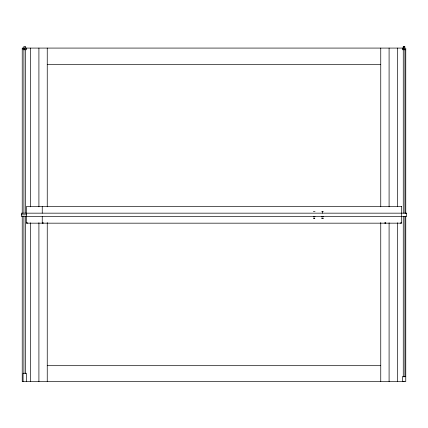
<?xml version="1.0" encoding="UTF-8"?>
<svg xmlns="http://www.w3.org/2000/svg" width="428" height="428" viewBox="0 0 428 428"><rect width="100%" height="100%" fill="white"/><g stroke="black" fill="none" stroke-linecap="round" stroke-linejoin="round"><path stroke-width="0.64" d="M404.102 49.75L404.102 46.411M323.343 216.536L321.733 216.466L322.124 216.509M404.931 46.411L403.267 46.411L403.267 48.08M405.765 49.75L402.432 49.75L402.432 48.08M47.246 64.51L380.754 64.51M313.371 211.496L315.029 211.496M321.706 211.496L323.365 211.496M21.4 214.835L26.402 214.835M314.757 216.536L315.029 216.531L313.638 216.466M26.402 222.935L27.237 222.935M42.244 222.951L43.078 222.951M384.922 222.935L385.756 222.935M400.763 222.935L401.598 222.935M47.246 365.689L380.754 365.689M405.765 376.587L402.432 376.587L402.432 381.589L404.166 381.589M314.184 218.146C316.576 218.285 311.712 218.05 314.099 218.189M405.765 213.497L405.765 48.08L22.235 48.08L22.235 213.497M405.765 216.172L405.765 381.589L22.235 381.589L22.235 216.172M404.931 49.418L404.931 213.165M404.931 216.504L404.931 376.908M403.882 46.411L403.882 48.08M403.684 46.411L403.684 48.08M403.508 46.411L403.508 48.08M403.374 46.411L403.379 48.08M403.294 46.411L403.294 48.08M403.267 49.418L403.267 213.165M403.267 216.504L403.267 376.908M400.763 222.892L400.763 223.17M397.43 48.08L397.43 206.729M397.43 222.726L397.43 381.589M389.089 48.08L389.089 206.836M389.089 222.774L389.089 381.589M385.756 222.774L385.756 223.17M384.922 222.774L384.922 223.17M380.754 48.08L380.754 206.81M380.754 222.517L380.754 381.589M322.455 211.496L322.455 213.165M47.246 48.08L47.246 206.81M47.246 222.517L47.246 381.589M43.078 222.683L43.078 223.17M42.244 206.494L42.244 213.165M42.244 216.504L42.244 223.17M38.911 48.08L38.911 206.831M38.911 222.683L38.911 381.589M30.57 48.08L30.57 206.836M30.57 222.806L30.57 381.589M27.237 222.806L27.237 223.17M26.402 48.08L26.402 49.75L23.069 49.75L23.069 48.08M26.402 381.589L26.402 373.248L23.069 373.248L23.069 381.589M25.568 48.412L25.568 46.411L23.904 46.411L23.904 48.412M25.568 49.75L25.568 213.165M25.568 216.504L25.568 373.569M24.733 48.08L24.733 49.75M23.904 49.75L23.904 213.165M23.904 216.504L23.904 373.569M321.674 218.136L323.317 218.194L321.674 218.136M401.598 206.494L26.402 206.494L26.402 223.17L401.598 223.17L401.598 206.494M406.6 213.165L21.4 213.165L21.4 216.504L406.6 216.504L406.6 213.165"/></g></svg>
